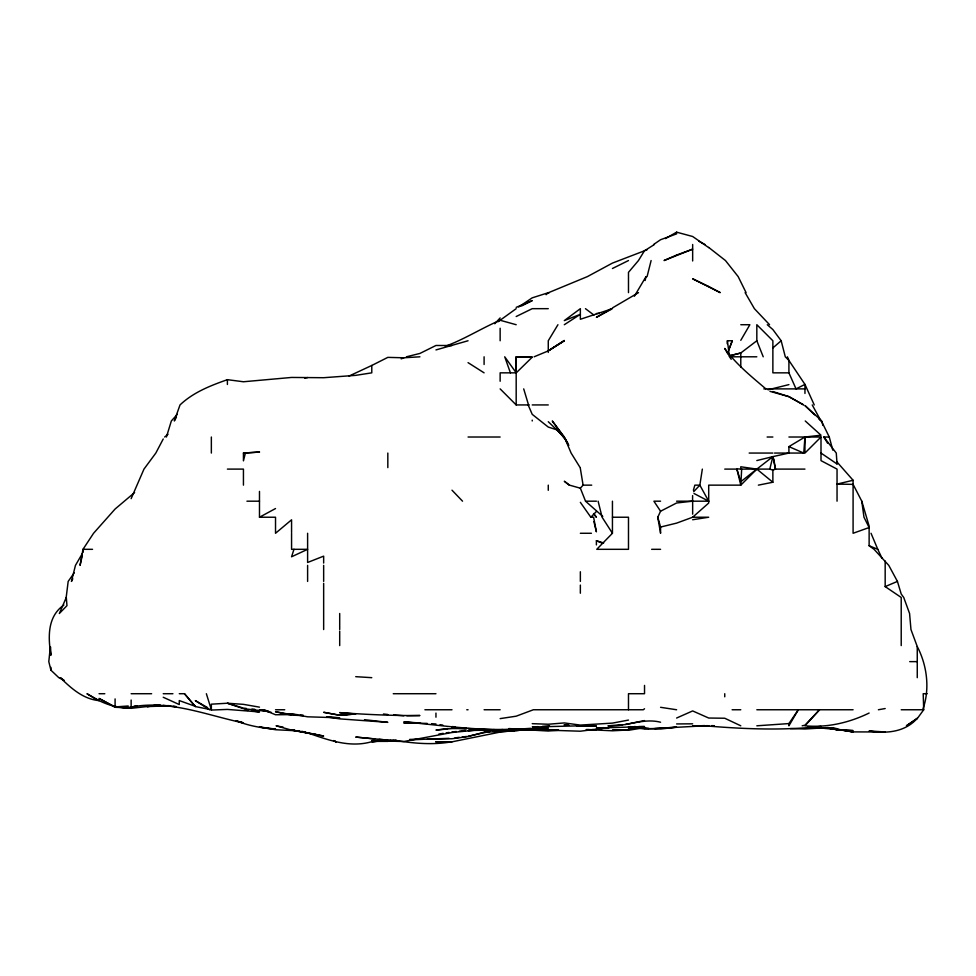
<?xml version="1.0" encoding="UTF-8"?>
<svg xmlns="http://www.w3.org/2000/svg" width="976" height="976" viewBox="0 0 976 976"><rect width="100%" height="100%" fill="white"/><g stroke="black" fill="none" stroke-linecap="round" stroke-linejoin="round"><path stroke-width="1.46" d="M657.763 517.231L660.569 527.04L660.569 533.274L657.763 517.231L660.569 511.229L676.612 502.982L692.57 501.188L692.618 495.588M737.868 468.919L741.675 469.102L740.784 485.145L708.698 485.145L708.698 503.055L692.655 517.231L676.612 523.124L660.569 527.04M727.193 343.674L727.413 340.758L732.281 340.758L728.743 350.116M774.529 453.059L803.748 453.059L804.956 437.016L820.999 435.211L805.237 420.973M66.185 597.458L68.174 581.415L74.286 572.766M50.337 647.039L48.8 661.63L50.923 670.195L58.816 677.673L64.257 680.357M702.342 469.102L699.841 485.145L693.68 491.697M82.35 555.283L80.056 565.372L82.997 549.317L93.562 533.274L115.095 509.021L134.603 492.538M645.136 280.515L646.039 276.586L634.376 296.253M741.675 469.102L769.796 469.102L772.87 456.634L788.913 453.059L788.913 446.618L804.956 437.016L804.956 453.059L820.999 437.016L788.913 437.016M245.391 453.059L243.439 460.867L243.439 453.059L259.482 452.059L243.439 453.059M647.088 276.586L651.114 260.543M922.698 709.759C930.14 689.41 927.176 665.583 917.257 646.551L910.962 629.544L909.583 613.501L903.727 597.458L901.214 594.03L897.432 581.415L888.77 565.372L874.069 549.317L869.128 545.73L869.128 527.54L863.98 517.231L861.784 501.188L853.085 484.364L837.042 484.108L837.042 469.102L820.999 460.635L820.999 437.016M693.387 490.245L694.863 485.145L699.841 485.145L708.698 501.188L676.612 501.188M166.42 437.016L171.337 420.973L177.29 414.373M293.971 549.317L291.568 556.784L307.611 549.317L291.568 549.317L291.568 533.274M728.633 350.116L732.281 340.758M131.138 498.663L143.972 469.102L155.831 453.059L163.224 438.98M72.797 578.731L71.443 581.415L75.457 565.372L82.252 553.697M176.424 417.203L174.301 420.973L180.023 404.93C193.297 392.328 210.413 385.642 227.396 379.676L243.439 381.762L291.568 377.444L323.654 377.712L355.74 375.345L371.783 372.844L371.783 365.463L387.826 357.375L403.881 357.789L419.924 356.801M740.784 340.331L749.861 324.715L740.784 324.715M557.943 324.715L548.268 340.758L548.268 352.434M788.913 723.582L798.319 709.759L788.913 725.802L788.913 723.582L756.827 725.802M927.2 693.716L923.198 693.716L923.711 709.759L917.257 718.592L906.399 725.802L917.257 718.251C905.313 732.159 886.135 733.915 869.128 730.939L885.171 731.976L853.085 731.902L825.367 727.632L837.042 729.584L820.999 728.023L804.956 728.987L790.365 728.56M564.311 340.441L548.268 350.896L534.116 356.801M602.753 516.414L585.539 501.188L580.354 488.195L583.087 485.145L591.724 485.145M869.128 713.041C849.169 722.74 827.184 727.889 804.956 725.802L819.559 709.759L804.956 725.229L802.174 725.802M494.771 323.751L500.139 317.932M580.354 502.335L590.846 517.231L596.397 511.497M63.879 605.022C47.153 616.649 48.068 637.438 50.923 655.238L50.557 646.966M769.796 469.102L772.87 470.164L775.505 469.102L772.87 456.634L756.827 469.102L740.784 485.145L736.892 469.102L724.741 469.102M529.199 404.93L516.182 404.93L516.182 356.801L532.225 357.192L516.231 372.844L500.139 372.844L500.139 381.262M546.121 294.679L548.268 292.727L532.225 297.839L518.646 307.013M772.87 347.932L781.166 340.758L772.87 329.559L767.282 324.715M164.639 437.016L168.006 434.296M644.526 708.759L643.269 709.759L533.372 709.759L516.182 716.189L500.139 718.617M772.87 470.164L772.87 482.242L756.827 469.102L740.784 481.717L736.892 469.102M814.24 404.93L804.956 384.41L796.038 388.887L788.913 372.844L772.87 372.844L772.87 340.758L756.827 324.715L756.827 340.758L740.784 352.995L728.974 356.045M516.182 308.672L498.053 321.751M653.603 244.5L660.569 239.718L676.612 233.862L676.612 232.166L692.655 236.497L708.698 247.599M564.311 324.715L580.354 314.309L564.311 320.604L580.354 308.672L580.354 319.274L612.44 308.672M654.408 244.5L644.526 250.771L612.44 263.093L587.442 276.586L548.658 292.629M548.268 350.896L564.311 340.758L548.268 350.811M612.44 307.916L638.511 292.629M611.208 308.672L596.397 317.346L611.098 309.404M665.498 238.595L676.612 232.166M259.482 491.404L259.482 517.231L275.525 508.545M548.268 293.154L549.232 292.629M521.526 305.988L532.225 300.62L516.182 307.355M612.44 268.498L628.483 260.543M445.324 346.285C464.393 339.306 481.534 328.229 500.139 320.262L516.182 324.715M516.182 316.529L532.225 308.672L548.268 308.672M349.066 376.041L371.783 365.463M676.612 718.031L692.655 710.931L708.698 718.031L724.741 718.238L740.784 725.802M885.171 561.029L885.171 586.6L897.432 581.415M401.197 358.863L403.881 357.789M869.128 527.54L853.085 533.274L853.085 480.265L837.042 462.051L837.042 463.978L820.999 453.059M647.198 249.722L644.526 250.673L638.463 260.543L628.483 272.341L628.483 292.629M435.955 349.933L468.053 340.758M468.053 736.282L489.928 731.439M406.431 356.801L419.924 353.434L435.955 345.48L451.998 345.528M660.569 722.228C642.745 717.653 625.97 727.096 607.987 725.802L622.639 724.656M729.487 355.764L740.784 352.995L740.784 367.159M756.827 460.562L772.87 456.634M788.913 384.617L768.039 389.802M837.042 484.108L853.085 480.265M644.526 720.556L625.567 724.473M451.998 741.833L435.955 741.845L451.998 741.833L500.139 732.085L514.718 730.548M758.364 485.145L772.87 482.242M304.695 378.127L307.611 377.553M135.518 706.246C118.194 710.504 101.297 702.976 86.974 693.716L99.052 700.634C83.033 699.048 71.26 688.348 60.28 677.673L62.513 679.015M628.483 720.068L612.44 723.118L580.354 725.083L564.311 722.935L548.268 724.241L532.225 723.667M136.982 706.014L131.138 707.088C169.592 699.585 206.497 715.201 243.439 722.923L240.767 721.972M878.388 709.759L885.171 708.539M549.537 725.802L542.424 726.376M641.61 728.133L628.483 730.292L612.44 730.109L628.483 729.975L612.44 730.792L587.637 729.621M517.634 730.194L522.014 729.487M438.883 734.037L443.25 733.354M446.166 732.891L449.082 732.427M692.655 519.732L708.698 517.231L692.655 517.231M609.524 727.547L580.354 731.207L529.297 729.572M608.06 727.571L596.397 729.157L608.06 727.645L602.229 728.145M150.097 706.221L131.138 708.32L116.559 707.063M158.856 705.075L153.025 705.831L169.068 705.648M447.63 728.572L435.955 730.097L451.998 728.547L466.589 728.547L451.998 728.072L466.589 728.133M492.843 731.048L497.211 730.475M454.926 737.88L459.293 737.344M462.209 736.99L466.589 736.465M160.308 705.087L147.181 706.6L169.068 705.794M451.388 741.845C432.697 745.127 413.702 743.407 395.121 740.369M387.826 741.321L371.783 741.321L387.826 741.321L396.585 740.308M339.697 715.237L355.74 713.981L339.697 715.274L323.654 712.297L339.697 715.237L351.372 713.956M494.295 729.56L484.096 730.707L503.055 729.572M451.998 731.976L456.378 731.5M459.293 731.183L465.125 730.548M211.353 710.064L227.396 709.418L259.482 711.931L252.198 710.979M820.999 726.388C782.337 730.743 743.541 729.023 704.892 725.802L708.698 725.924L704.062 725.802M524.929 729.609L517.634 730.255L527.845 729.548M153.025 705.575L158.856 705.111M393.67 740.259L371.783 741.589L390.754 740.284M558.467 730.255L548.268 731.024L519.098 729.353L558.467 729.78M128.222 705.99L115.095 706.929L99.052 698.45L115.095 707.295L131.138 707.917L118.011 707.112M481.168 729.597L451.998 732.5L403.881 741.492L371.783 740.723L387.826 740.32L371.27 741.845C349.786 747.836 329.156 740.32 309.075 733.391M530.761 728.316L516.182 729.328L548.268 728.084L538.057 728.169M517.634 729.963L523.465 729.56L516.182 730.902L484.096 732.195L468.053 736.575L451.998 738.734L427.207 739.137M603.68 727.645L596.397 728.108L644.526 726.559L638.682 726.534M707.576 725.656L644.526 729.023L628.483 726.778L634.315 727.144M538.057 726.644L532.225 727.01L580.354 725.802M395.121 740.308L377.627 741.089M511.802 729.584L468.053 730.548L484.096 729.682L469.505 730.182M596.397 313.503L599.313 313.369M699.463 725.802L704.733 725.595M422.84 739.296L409.713 739.405M449.082 738.332L409.713 739.784M406.797 715.737L419.924 715.53C393.194 715.75 366.378 714.542 339.697 712.626L354.288 713.859M676.612 723.936L692.655 723.826M756.827 356.801L729.487 356.801L731.219 359.278M763.842 388.887L804.956 388.887M532.225 404.93L548.268 404.93M468.053 437.016L500.139 437.016M767.112 437.016L772.87 437.016M827.575 443.189L823.842 437.016L828.783 437.016M749.165 453.059L772.87 453.059M227.396 469.102L243.439 469.102L243.439 485.145M804.956 469.102L775.383 469.102L773.785 458.903M246.928 501.188L259.482 501.188M585.539 501.188L596.397 501.188M660.569 501.188L653.896 501.188L660.569 511.229M259.482 517.231L275.525 517.231L275.525 533.274L291.568 519.818L291.568 532.591M590.846 517.231L593.615 517.231L596.397 531.835L593.896 521.623M612.44 517.231L628.483 517.231L628.483 549.317L596.763 549.317L612.44 533.274L612.44 501.188M580.354 533.274L591.432 533.274M611.818 533.274L612.44 533.274L602.107 517.231L598.105 501.188M92.549 549.317L83.009 549.317L83.009 552.392M651.651 549.317L660.569 549.317M909.717 661.63L917.257 661.63M99.052 693.716L104.81 693.716M131.138 693.716L151.622 693.716M163.224 693.716L172.911 693.716M179.267 693.716L184.488 693.716L195.31 706.551L211.353 709.759L211.353 704.172L227.396 703.232L243.439 704.355L259.482 707.149M393.255 693.716L435.955 693.716M275.525 709.759L284.736 709.759M424.902 709.759L451.998 709.759M466.772 709.759L468.053 709.759M484.096 709.759L500.139 709.759M732.11 709.759L740.784 709.759M756.827 709.759L853.085 709.759M901.214 709.759L923.711 709.759M692.655 725.802L708.698 725.802M294.496 729.95L291.568 729.95L307.611 732.939L301.779 731.439M519.098 729.304L532.225 729.34L516.182 729.597L532.225 729.084L500.139 730.024L468.053 728.584M298.863 730.902L275.525 729.731L259.482 727.01L275.525 729.096C262.337 728.145 249.051 726.01 236.753 720.959M648.894 728.486L634.315 726.754M654.725 728.584L676.612 727.169L660.569 729.035L644.526 728.413L635.034 726.583M711.504 725.644L714.31 725.705M586.186 729.548L596.397 729.792L592.017 729.584M532.225 357.192L516.182 356.801L516.231 372.844L504.726 356.801L510.424 372.844M451.998 728.072L466.589 728.535M303.243 715.603L291.568 715.127L275.525 711.772L291.568 714.627L275.525 714.749L263.374 709.759L268.778 711.321M564.311 725.058L568.74 725.278M576.328 725.644L579.11 725.802M288.652 713.907L297.412 714.627M837.042 729.767L853.085 730.597L837.042 729.719L826.831 727.571L853.085 731.902L828.282 727.608L837.042 729.719L828.868 727.608M508.886 728.572L516.182 728.962C478.411 731.292 441.323 725.217 403.881 721.85L419.924 723.009L403.881 723.07L427.207 723.399M807.872 727.01L837.042 728.718L831.21 727.657M355.74 676.673L371.783 677.673M519.098 728.913L522.014 729.109M564.311 724.741L568.679 725.034M431.587 723.692L435.955 723.972M451.998 726.583L454.926 726.803M393.67 714.969L403.881 715.786M328.034 716.823L339.697 717.811L307.611 716.811L291.568 713.968M374.711 738.978L355.74 737.075L387.826 740.101L379.078 739.357M629.935 726.608L644.526 727.901L634.315 726.559M769.954 391.339L788.913 396.671L803.638 404.93L788.913 396.634L772.87 391.535M268.241 711.504L243.439 708.661L227.396 703.232L241.987 707.673M243.439 708.112L246.281 708.405M251.967 709.003L254.809 709.308M163.224 705.367L176.351 706.807M300.327 714.957L303.243 715.286M383.458 714.005L387.826 714.505M316.37 734.55L295.948 730.695M294.496 730.548L298.863 731.109M301.779 731.488L304.695 731.866M244.903 710.028L247.819 710.418M260.946 710.028L263.862 710.443M756.827 469.102L740.784 466.772L740.784 468.883M326.582 716.896L339.697 718.873L387.826 722.338L364.499 719.69M660.569 707.307L676.612 709.759M265.326 710.65L259.482 709.759L271.157 712.309M173.435 706.173L176.351 706.648M440.066 724.656L442.799 725.107M310.539 733.501L323.654 736.026L291.568 730.133L276.074 725.802L283.125 727.157M580.354 488.195L569.533 485.145L564.311 481.241L569.179 485.145M236.155 720.788L241.987 722.46M596.397 544.901L596.397 540.741L603.68 542.949M558.955 430.489L548.268 427.073L532.225 414.349L528.138 404.93M195.31 706.331L179.267 700.573L179.267 704.562L163.224 697.254M869.128 545.73L877.778 549.317L882.097 558.406M596.397 540.741L601.741 542.961M788.913 446.618L803.748 453.059M693.985 493.49L708.698 501.188M698.816 241.231L704.977 244.5M207.656 707.649L195.31 700.609L209.608 709.759M468.053 362.645L484.096 372.844M885.171 586.6L901.214 597.458L901.214 645.587M585.454 308.672L593.957 315.089M765.867 388.887C751.337 376.468 735.904 364.097 724.741 348.444L728.12 354.422M708.698 247.428L725.461 260.543L738.149 276.586L746.079 292.629M820.999 420.229L804.956 405.54L814.582 414.8M548.268 421.73L564.311 437.016L571.119 453.059L580.354 467.943M818.852 418.924L820.999 420.973L812.239 404.93M500.139 388.887L516.182 404.93M451.998 490.184L462.539 501.188M769.564 324.715L754.399 308.672L745.115 292.629M563.384 437.016L564.311 438.053L555.869 428.464M184.488 693.716L195.31 706.551M593.542 513.803L596.397 517.231L593.774 513.535M823.842 437.016L836.273 453.059L837.042 463.978M564.311 437.016L552.294 420.973L563.921 437.016M564.311 437.651L568.837 445.361M580.354 468.456L583.087 485.145M565.006 438.261L567.8 443.189M821.402 420.973L829.271 437.016L832.784 450.143M871.031 533.274L877.778 549.317M787.4 356.801L788.913 360.449L804.956 384.41L804.956 393.45M756.827 340.758L763.22 356.801M861.784 501.188L869.128 526.088M206.363 693.716L211.353 709.759M523.709 388.887L528.528 404.93M821.707 420.973L822.914 425.353M781.166 340.758L785.29 356.801L788.913 360.449L788.913 372.844M727.413 340.758L729.292 355.349M917.257 646.551L917.257 677.673M837.042 485.145L837.042 501.188M724.741 693.716L724.741 696.815M692.655 244.5L692.655 260.97M692.655 501.188L692.655 514.169M644.526 685.408L644.526 693.716L628.483 693.716L628.483 709.759M580.354 571.753L580.354 581.415M580.354 585.075L580.354 593.225M548.268 485.145L548.268 490.306M532.225 420.144L532.225 420.973M500.139 328.253L500.139 340.758M484.096 356.801L484.096 364.487M435.955 713.078L435.955 717.201M387.826 453.059L387.826 467.626M339.697 613.501L339.697 629.544M339.697 631.143L339.697 645.587M323.654 563.042L323.654 556.149L307.611 562.481L307.611 533.274M323.654 565.372L323.654 581.415M323.654 583.355L323.654 629.544M307.611 565.372L307.611 581.415M227.396 379.676L227.396 384.471M211.353 437.016L211.353 453.059M131.138 700.024L131.138 706.892M115.095 698.914L115.095 707.295M50.923 667.34L50.923 670.195M66.295 597.458L59.329 613.501L66.966 605.669L66.295 597.458M676.612 255.053L664.046 260.543L692.655 249.161L676.612 255.053M641.61 727.828L628.483 728.596L641.61 727.937M596.397 726.168L580.354 726.034L596.397 726.168M708.698 286.505L692.655 278.794L720.227 292.629L708.698 286.505M336.147 741.845L333.658 740.589L336.147 741.845"/></g></svg>
